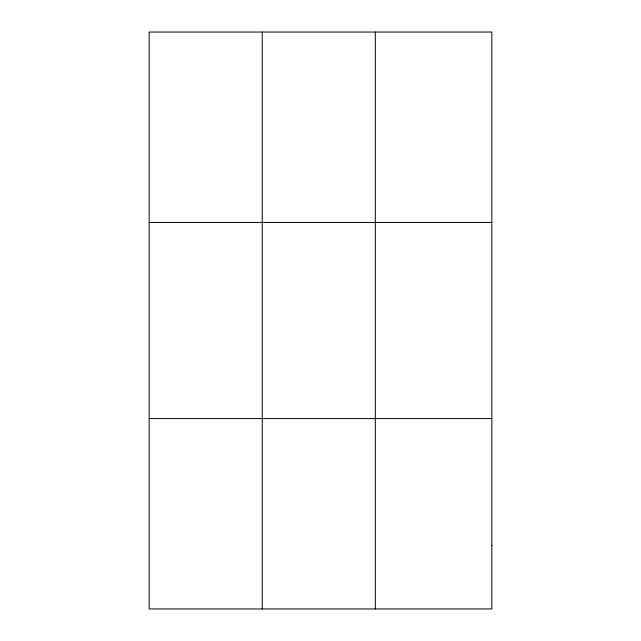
<?xml version="1.0" encoding="UTF-8"?>
<svg xmlns="http://www.w3.org/2000/svg" width="641" height="641" viewBox="0 0 641 641"><rect width="100%" height="100%" fill="white"/><g stroke="black" fill="none" stroke-linecap="round" stroke-linejoin="round"><path stroke-width="0.96" d="M262.241 32.05L262.241 608.95M375.33 32.05L375.33 608.95M149.161 222.427L491.839 222.427M149.161 418.573L491.839 418.573M491.839 545.491L491.839 608.95L149.161 608.95L149.161 32.05L491.839 32.05L491.839 545.491"/></g></svg>
